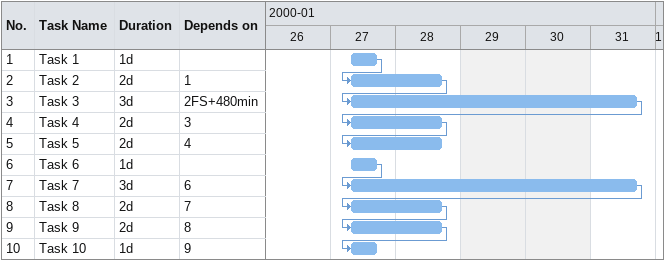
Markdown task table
| ID | Task | Duration | Start | Finish | Predecessors |
|---|---|---|---|---|---|
| 1 | Task 1 | 1d | 2000-01-27 | 2000-01-27 |  |
| 2 | Task 2 | 2d | 2000-01-27 | 2000-01-28 | 1 |
| 3 | Task 3 | 3d | 2000-01-27 | 2000-01-31 | 2FS+480min |
| 4 | Task 4 | 2d | 2000-01-27 | 2000-01-28 | 3 |
| 5 | Task 5 | 2d | 2000-01-27 | 2000-01-28 | 4 |
| 6 | Task 6 | 1d | 2000-01-27 | 2000-01-27 |  |
| 7 | Task 7 | 3d | 2000-01-27 | 2000-01-31 | 6 |
| 8 | Task 8 | 2d | 2000-01-27 | 2000-01-28 | 7 |
| 9 | Task 9 | 2d | 2000-01-27 | 2000-01-28 | 8 |
| 10 | Task 10 | 1d | 2000-01-27 | 2000-01-27 | 9 |
